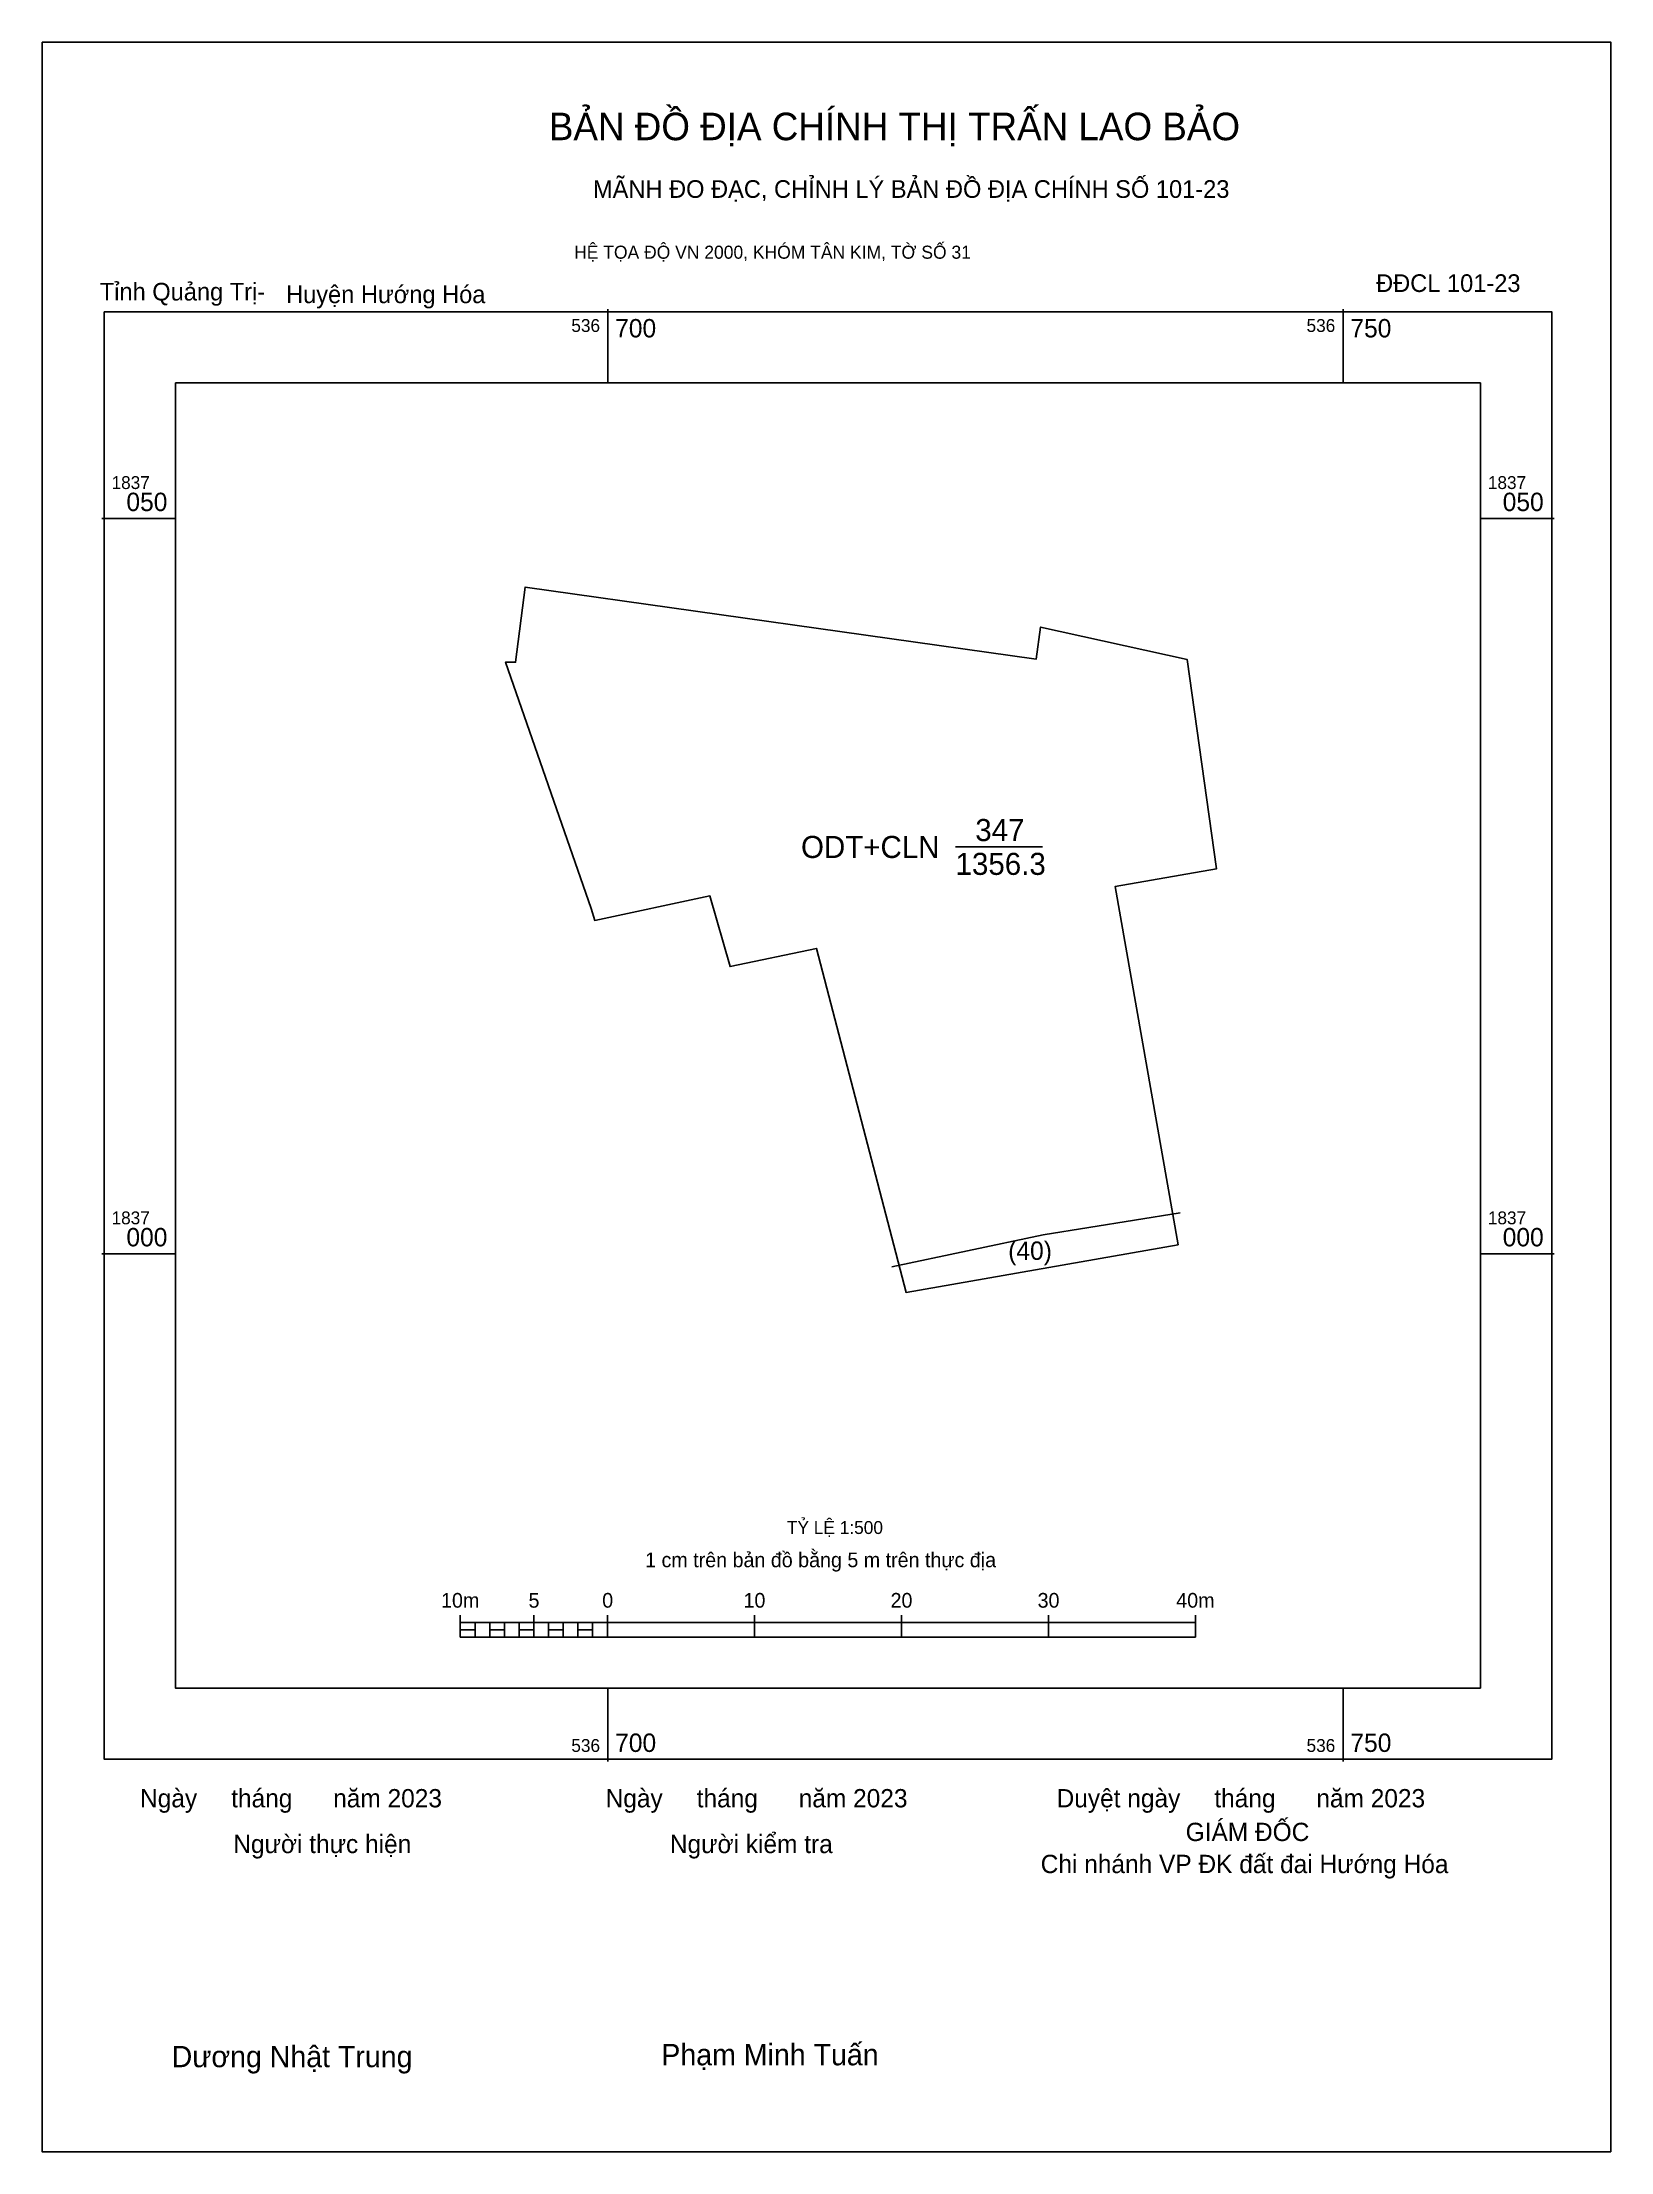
# Model space of a CAD drawing. Extents: x 536662 to 536768, y 1836939 to 1837082.
import ezdxf

# ---------------------------------------------------------------- set-up
doc = ezdxf.new("R2010")
doc.units = 0
for name, color, linetype in [('Level 10', 7, 'Continuous'), ('Level 13', 7, 'Continuous'), ('Level 15', 7, 'Continuous'), ('Level 27', 7, 'Continuous'), ('Level 50', 7, 'Continuous'), ('Level 6', 7, 'Continuous'), ('Level 62', 7, 'Continuous'), ('Level 63', 7, 'Continuous'), ('Level 9', 7, 'Continuous')]:
    doc.layers.add(name, color=color, linetype=linetype)

msp = doc.modelspace()

# ---------------------------------------------------------------- linework, layer by layer
at = {"layer": 'Level 10'}
msp.add_lwpolyline([(536694.37, 1837045.32), (536729.14, 1837040.43), (536729.42, 1837042.6), (536739.39, 1837040.41), (536741.39, 1837026.17), (536734.5, 1837024.96), (536738.78, 1837000.61), (536720.28, 1836997.37), (536714.19, 1837020.76), (536708.32, 1837019.52), (536706.94, 1837024.33), (536699.11, 1837022.67), (536698.86, 1837023.47), (536693.05, 1837040.23), (536693.73, 1837040.22)], close=True, dxfattribs=at)
at = {"layer": 'Level 15'}
msp.add_lwpolyline([(536661.53, 1837082.39), (536768.21, 1837082.39), (536768.21, 1836938.93), (536661.53, 1836938.93)], close=True, dxfattribs=at)
at = {"layer": 'Level 27'}
for p, q in [((536694.37, 1837045.32), (536694.36, 1837045.32)), ((536729.42, 1837042.6), (536729.41, 1837042.6)), ((536739.39, 1837040.41), (536739.39, 1837040.41)), ((536693.05, 1837040.23), (536693.05, 1837040.23)), ((536698.86, 1837023.47), (536698.86, 1837023.47)), ((536699.11, 1837022.67), (536699.11, 1837022.67)), ((536708.32, 1837019.52), (536708.32, 1837019.52)), ((536738.78, 1837000.61), (536738.79, 1837000.61)), ((536720.28, 1836997.37), (536720.28, 1836997.36))]:
    msp.add_line(p, q, dxfattribs=at)
at = {"layer": 'Level 50'}
for p, q in [((536723.64, 1837027.66), (536729.56, 1837027.66)), ((536729.61, 1837001.28), (536738.92, 1837002.77)), ((536719.31, 1836999.11), (536729.61, 1837001.28))]:
    msp.add_line(p, q, dxfattribs=at)
at = {"layer": 'Level 62'}
msp.add_lwpolyline([(536670.59, 1837059.22), (536759.35, 1837059.22), (536759.35, 1836970.46), (536670.59, 1836970.46)], close=True, dxfattribs=at)
at = {"layer": 'Level 63'}
for p, q in [((536700, 1837064.22), (536700, 1837059.22)), ((536750, 1837064.22), (536750, 1837059.22)), ((536665.59, 1837050), (536670.59, 1837050)), ((536759.35, 1837050), (536764.35, 1837050)), ((536665.59, 1837000), (536670.59, 1837000)), ((536759.35, 1837000), (536764.35, 1837000)), ((536689.97, 1836975.43), (536689.97, 1836973.93)), ((536689.97, 1836974.93), (536739.97, 1836974.93)), ((536690.97, 1836974.93), (536690.97, 1836973.93)), ((536691.97, 1836974.93), (536691.97, 1836973.93)), ((536692.97, 1836974.93), (536692.97, 1836973.93)), ((536693.97, 1836974.93), (536693.97, 1836973.93)), ((536694.97, 1836975.43), (536694.97, 1836973.93)), ((536694.97, 1836974.93), (536694.97, 1836973.93)), ((536695.97, 1836974.93), (536695.97, 1836973.93)), ((536696.97, 1836974.93), (536696.97, 1836973.93)), ((536697.97, 1836974.93), (536697.97, 1836973.93)), ((536698.97, 1836974.93), (536698.97, 1836973.93)), ((536699.97, 1836975.43), (536699.97, 1836973.93)), ((536699.97, 1836974.93), (536699.97, 1836973.93)), ((536709.97, 1836975.43), (536709.97, 1836973.93)), ((536719.97, 1836975.43), (536719.97, 1836973.93)), ((536729.97, 1836975.43), (536729.97, 1836973.93)), ((536739.97, 1836975.43), (536739.97, 1836973.93)), ((536689.97, 1836973.93), (536739.97, 1836973.93)), ((536700, 1836970.46), (536700, 1836965.46)), ((536750, 1836970.46), (536750, 1836965.46))]:
    msp.add_line(p, q, dxfattribs=at)
for points in [[(536665.75, 1837064.06), (536764.19, 1837064.06), (536764.19, 1836965.62), (536665.75, 1836965.62)], [(536689.97, 1836974.43), (536690.97, 1836974.43), (536690.97, 1836973.93), (536689.97, 1836973.93)], [(536689.97, 1836974.43), (536690.97, 1836974.43), (536690.97, 1836973.93), (536689.97, 1836973.93)], [(536691.97, 1836974.43), (536692.97, 1836974.43), (536692.97, 1836973.93), (536691.97, 1836973.93)], [(536693.97, 1836974.43), (536694.97, 1836974.43), (536694.97, 1836973.93), (536693.97, 1836973.93)], [(536695.97, 1836974.43), (536696.97, 1836974.43), (536696.97, 1836973.93), (536695.97, 1836973.93)], [(536697.97, 1836974.43), (536698.97, 1836974.43), (536698.97, 1836973.93), (536697.97, 1836973.93)]]:
    msp.add_lwpolyline(points, close=True, dxfattribs=at)

# ---------------------------------------------------------------- texts
at = {"layer": 'Level 13'}
for s, p in [('347', (536724.99, 1837028.06)), ('ODT+CLN', (536713.14, 1837026.91)), ('1356.3', (536723.65, 1837025.76))]:
    msp.add_text(s, height=1.5, dxfattribs=at).set_placement(p)
at = {"layer": 'Level 6'}
msp.add_text('TỶ LỆ 1:500', height=0.879, dxfattribs=at).set_placement((536712.18, 1836980.94))
at = {"layer": 'Level 63'}
for s, height, p in [('BẢN ĐỒ ĐỊA CHÍNH THỊ TRẤN LAO BẢO', 1.8718, (536695.99, 1837075.72)), ('MÃNH ĐO ĐẠC, CHỈNH LÝ BẢN ĐỒ ĐỊA CHÍNH SỐ 101-23', 1.2011, (536698.99, 1837071.8)), ('HỆ TỌA ĐỘ VN 2000, KHÓM TÂN KIM, TỜ SỐ 31', 0.8891, (536697.71, 1837067.66)), ('536', 0.875, (536697.52, 1837062.68)), ('700', 1.25, (536700.5, 1837062.31)), ('536', 0.875, (536747.52, 1837062.68)), ('750', 1.25, (536750.5, 1837062.31)), ('1837', 0.875, (536666.25, 1837052)), ('1837', 0.875, (536759.85, 1837052)), ('050', 1.25, (536667.26, 1837050.5)), ('050', 1.25, (536760.86, 1837050.5)), ('1837', 0.875, (536666.25, 1837002)), ('000', 1.25, (536667.26, 1837000.5)), ('1837', 0.875, (536759.85, 1837002)), ('000', 1.25, (536760.86, 1837000.5)), ('1 cm trên bản đồ bằng 5 m trên thực địa', 1, (536702.54, 1836978.68)), ('10m', 1, (536688.66, 1836975.93)), ('5', 1, (536694.61, 1836975.93)), ('0', 1, (536699.62, 1836975.93)), ('10', 1, (536709.23, 1836975.93)), ('20', 1, (536719.23, 1836975.93)), ('30', 1, (536729.23, 1836975.93)), ('40m', 1, (536738.66, 1836975.93)), ('700', 1.25, (536700.5, 1836966.12)), ('750', 1.25, (536750.5, 1836966.12)), ('536', 0.875, (536697.52, 1836966.12)), ('536', 0.875, (536747.52, 1836966.12)), ('Ngày     tháng      năm 2023', 1.2442, (536668.19, 1836962.35)), ('Ngày     tháng      năm 2023', 1.2442, (536699.85, 1836962.35)), ('Duyệt ngày     tháng      năm 2023', 1.2442, (536730.52, 1836962.35)), ('GIÁM ĐỐC', 1.244, (536739.3, 1836960.06)), ('Người thực hiện', 1.2442, (536674.53, 1836959.24)), ('Người kiểm tra', 1.2442, (536704.22, 1836959.24)), ('Chi nhánh VP ĐK đất đai Hướng Hóa', 1.2442, (536729.44, 1836957.88)), ('Dương Nhật Trung', 1.4512, (536670.34, 1836944.68)), ('Phạm Minh Tuấn', 1.4512, (536703.64, 1836944.81))]:
    msp.add_text(s, height=height, dxfattribs=at).set_placement(p)
at = {"layer": 'Level 9'}
for s, height, p in [('ĐĐCL 101-23', 1.2011, (536752.25, 1837065.4)), ('Tỉnh Quảng Trị-', 1.2011, (536665.45, 1837064.82)), ('Huyện Hướng Hóa', 1.2011, (536678.12, 1837064.64)), ('(40)', 1.25, (536727.23, 1836999.58))]:
    msp.add_text(s, height=height, dxfattribs=at).set_placement(p)

doc.saveas('drawing.dxf')
